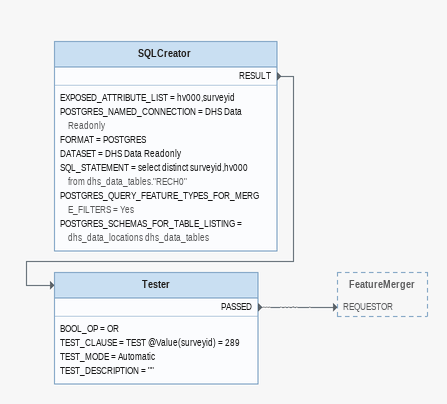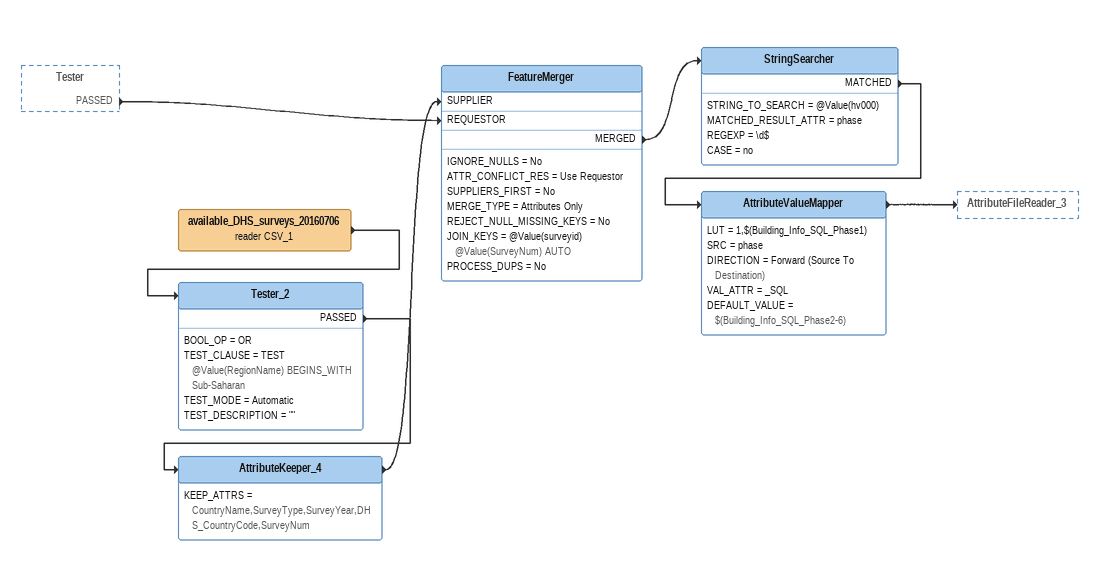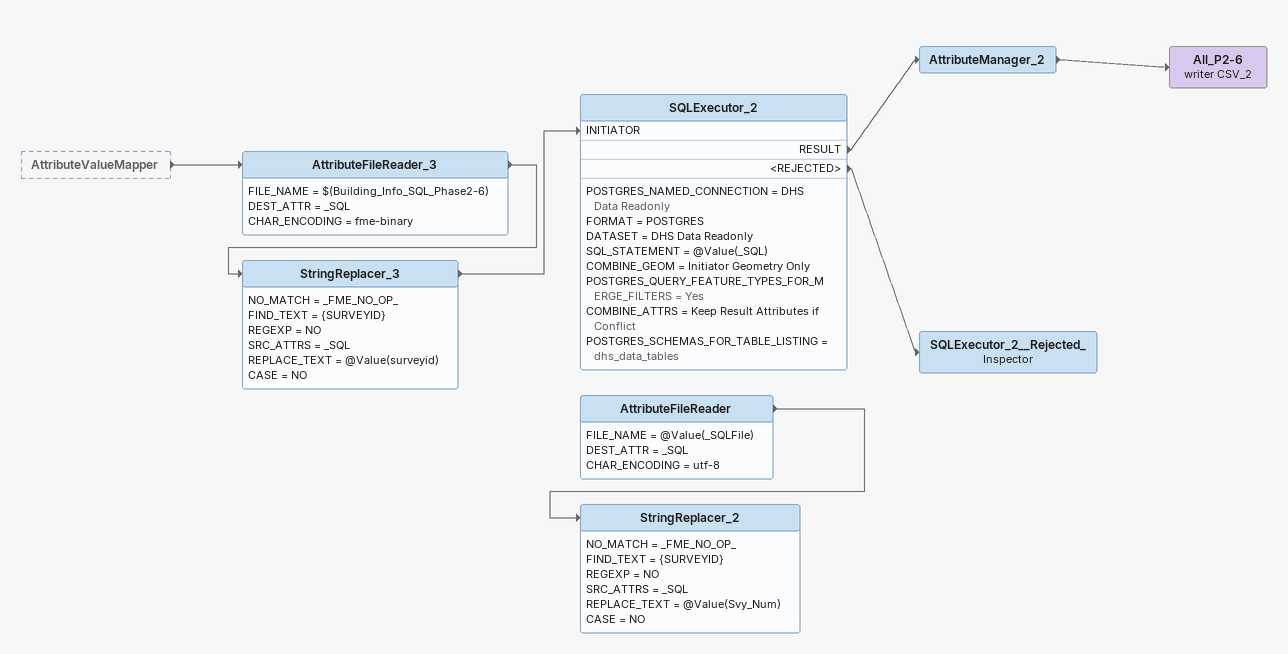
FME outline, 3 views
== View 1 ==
SQLCreator
    EXPOSED_ATTRIBUTE_LIST = hv000,surveyid
    POSTGRES_NAMED_CONNECTION = DHS Data Readonly
    FORMAT = POSTGRES
    DATASET = DHS Data Readonly
    SQL_STATEMENT = select distinct surveyid,hv000 from dhs_data_tables."RECH0"
    POSTGRES_QUERY_FEATURE_TYPES_FOR_MERGE_FILTERS = Yes
    POSTGRES_SCHEMAS_FOR_TABLE_LISTING = dhs_data_locations dhs_data_tables
    RESULT -> Tester
Tester
    BOOL_OP = OR
    TEST_CLAUSE = TEST @Value(surveyid) = 289
    TEST_MODE = Automatic
    TEST_DESCRIPTION = ""
    PASSED -> FeatureMerger [REQUESTOR]

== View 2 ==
Tester [outside]
    PASSED -> FeatureMerger [REQUESTOR]
available_DHS_surveys_20160706 (reader CSV_1)
    -> Tester_2
Tester_2
    BOOL_OP = OR
    TEST_CLAUSE = TEST @Value(RegionName) BEGINS_WITH Sub-Saharan
    TEST_MODE = Automatic
    TEST_DESCRIPTION = ""
    PASSED -> AttributeKeeper_4
AttributeKeeper_4
    KEEP_ATTRS = CountryName,SurveyType,SurveyYear,DHS_CountryCode,SurveyNum
    -> FeatureMerger [SUPPLIER]
FeatureMerger
    IGNORE_NULLS = No
    ATTR_CONFLICT_RES = Use Requestor
    SUPPLIERS_FIRST = No
    MERGE_TYPE = Attributes Only
    REJECT_NULL_MISSING_KEYS = No
    JOIN_KEYS = @Value(surveyid) @Value(SurveyNum) AUTO
    PROCESS_DUPS = No
    MERGED -> StringSearcher
StringSearcher
    STRING_TO_SEARCH = @Value(hv000)
    MATCHED_RESULT_ATTR = phase
    REGEXP = \d$
    CASE = no
    MATCHED -> AttributeValueMapper
AttributeValueMapper
    LUT = 1,$(Building_Info_SQL_Phase1)
    SRC = phase
    DIRECTION = Forward (Source To Destination)
    VAL_ATTR = _SQL
    DEFAULT_VALUE = $(Building_Info_SQL_Phase2-6)
    -> AttributeFileReader_3

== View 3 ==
AttributeValueMapper [outside]
    -> AttributeFileReader_3
AttributeFileReader_3
    FILE_NAME = $(Building_Info_SQL_Phase2-6)
    DEST_ATTR = _SQL
    CHAR_ENCODING = fme-binary
    -> StringReplacer_3
StringReplacer_3
    NO_MATCH = _FME_NO_OP_
    FIND_TEXT = {SURVEYID}
    REGEXP = NO
    SRC_ATTRS = _SQL
    REPLACE_TEXT = @Value(surveyid)
    CASE = NO
    -> SQLExecutor_2 [INITIATOR]
SQLExecutor_2
    POSTGRES_NAMED_CONNECTION = DHS Data Readonly
    FORMAT = POSTGRES
    DATASET = DHS Data Readonly
    SQL_STATEMENT = @Value(_SQL)
    COMBINE_GEOM = Initiator Geometry Only
    POSTGRES_QUERY_FEATURE_TYPES_FOR_MERGE_FILTERS = Yes
    COMBINE_ATTRS = Keep Result Attributes if Conflict
    POSTGRES_SCHEMAS_FOR_TABLE_LISTING = dhs_data_tables
    RESULT -> AttributeManager_2
    <REJECTED> -> SQLExecutor_2__Rejected_
AttributeManager_2
    -> All_P2-6 (writer CSV_2)
All_P2-6 (writer CSV_2)
SQLExecutor_2__Rejected_: Inspector
AttributeFileReader
    FILE_NAME = @Value(_SQLFile)
    DEST_ATTR = _SQL
    CHAR_ENCODING = utf-8
    -> StringReplacer_2
StringReplacer_2
    NO_MATCH = _FME_NO_OP_
    FIND_TEXT = {SURVEYID}
    REGEXP = NO
    SRC_ATTRS = _SQL
    REPLACE_TEXT = @Value(Svy_Num)
    CASE = NO
